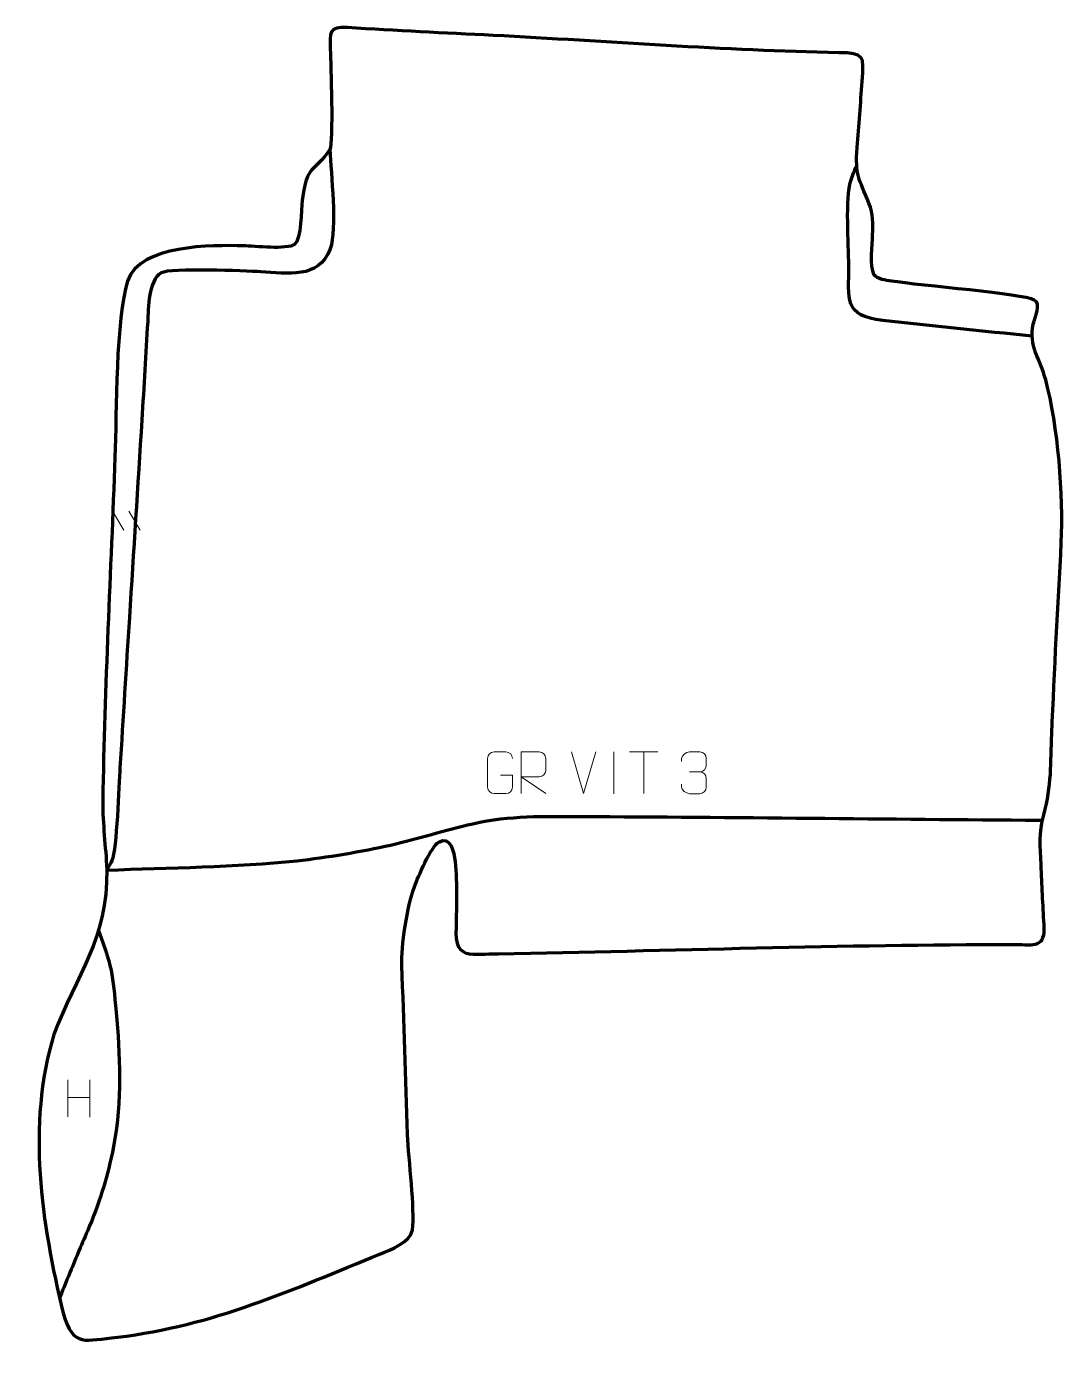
# Model space of a CAD drawing. Header units: millimetres. Extents: x -535 to 86, y -26 to 765.
import ezdxf

# ---------------------------------------------------------------- set-up
doc = ezdxf.new("R2010")
doc.units = ezdxf.units.MM
doc.header["$MEASUREMENT"] = 0
doc.layers.add('layer 2', color=7, linetype='Continuous')
doc.layers.add('layer 3', color=7, linetype='Continuous')

msp = doc.modelspace()

# ---------------------------------------------------------------- linework, layer by layer
at = {"layer": 'layer 2', "color": 140, "lineweight": 158}
for points, knots in [([(-353.0651, 691.3852), (-352.3041, 677.3142), (-348.5457, 643.9178), (-352.7517, 631.952), (-352.7517, 631.952), (-359.965, 613.7188), (-378.2553, 617.4642), (-394.3501, 618.3337), (-394.3501, 618.3337), (-403.6527, 618.7616), (-448.3118, 620.6845), (-453.8312, 617.6443), (-453.8312, 617.6443), (-461.7984, 613.2557), (-461.4424, 596.6082), (-461.9987, 588.3941), (-461.9987, 588.3941), (-462.6477, 578.8111), (-463.0855, 569.2291), (-463.6449, 559.6423), (-463.6449, 559.6423), (-464.2726, 549.6548), (-464.9003, 539.6674), (-465.528, 529.6799), (-465.528, 529.6799), (-468.0074, 490.2295), (-470.4869, 450.7792), (-472.9663, 411.3288), (-472.9663, 411.3288), (-474.8494, 381.3664), (-476.7325, 351.4041), (-478.6156, 321.4418), (-478.6156, 321.4418), (-479.232, 311.2783), (-480.4705, 272.7823), (-483.3979, 265.9709), (-483.3979, 265.9709), (-484.2021, 264.0997), (-485.3454, 262.3252), (-486.4395, 260.6116)], [0, 0, 0, 0, 0.09090909, 0.09090909, 0.09090909, 0.09090909, 0.18181818, 0.18181818, 0.18181818, 0.18181818, 0.27272727, 0.27272727, 0.27272727, 0.27272727, 0.36363636, 0.36363636, 0.36363636, 0.36363636, 0.45454545, 0.45454545, 0.45454545, 0.45454545, 0.54545455, 0.54545455, 0.54545455, 0.54545455, 0.63636364, 0.63636364, 0.63636364, 0.63636364, 0.72727273, 0.72727273, 0.72727273, 0.72727273, 0.81818182, 0.81818182, 0.81818182, 0.81818182, 1, 1, 1, 1]), ([(67.2572, 579.7203), (37.4772, 582.8957), (7.6347, 585.6946), (-22.1139, 589.1275), (-22.1139, 589.1275), (-45.845, 591.8659), (-42.4827, 602.0098), (-42.4689, 622.2722), (-42.4689, 622.2722), (-42.5823, 634.3111), (-44.6056, 662.7137), (-41.2883, 672.7643), (-41.2883, 672.7643), (-40.2558, 675.8922), (-38.962, 679.0578), (-37.7703, 682.1374)], [0, 0, 0, 0, 0.2, 0.2, 0.2, 0.2, 0.4, 0.4, 0.4, 0.4, 0.6, 0.6, 0.6, 0.6, 1, 1, 1, 1]), ([(-486.4341, 260.1689), (-449.1334, 261.8702), (-409.4634, 261.9017), (-372.5506, 265.8943), (-372.5506, 265.8943), (-355.2115, 267.7697), (-333.6926, 271.4969), (-316.6294, 275.2904), (-316.6294, 275.2904), (-300.1177, 278.9613), (-284.076, 284.2972), (-267.527, 288.0186), (-267.527, 288.0186), (-244.546, 293.1002), (-225.841, 292.4522), (-202.6204, 292.3482), (-202.6204, 292.3482), (-111.1731, 291.9468), (-19.6358, 290.8328), (71.824, 290.1221), (71.824, 290.1221), (71.824, 290.1221), (73.3221, 290.1105), (73.3221, 290.1105)], [0, 0, 0, 0, 0.14285714, 0.14285714, 0.14285714, 0.14285714, 0.28571429, 0.28571429, 0.28571429, 0.28571429, 0.42857143, 0.42857143, 0.42857143, 0.42857143, 0.57142857, 0.57142857, 0.57142857, 0.57142857, 0.71428571, 0.71428571, 0.71428571, 0.71428571, 1, 1, 1, 1]), ([(-491.5085, 224.0516), (-482.1368, 199.7815), (-482.9378, 196.0205), (-480.4396, 170.5717), (-480.4396, 170.5717), (-478.2246, 145.7533), (-477.779, 115.7929), (-483.1294, 91.4491), (-483.1294, 91.4491), (-487.034, 73.6837), (-490.8388, 61.041), (-498.0306, 44.3152), (-498.0306, 44.3152), (-499.9667, 39.8127), (-501.931, 35.3344), (-503.8098, 30.8065), (-503.8098, 30.8065), (-507.2601, 22.4192), (-510.7104, 14.032), (-514.1607, 5.6447), (-514.1607, 5.6447), (-514.1607, 5.6447), (-514.7358, 4.2468), (-514.7358, 4.2468)], [0, 0, 0, 0, 0.14285714, 0.14285714, 0.14285714, 0.14285714, 0.28571429, 0.28571429, 0.28571429, 0.28571429, 0.42857143, 0.42857143, 0.42857143, 0.42857143, 0.57142857, 0.57142857, 0.57142857, 0.57142857, 0.71428571, 0.71428571, 0.71428571, 0.71428571, 1, 1, 1, 1])]:
    msp.add_open_spline(points, degree=3, knots=knots, dxfattribs=at)
at = {"layer": 'layer 3', "color": 242, "lineweight": 158}
msp.add_open_spline([(-267.2915, 209.9223), (-273.4405, 210.2656), (-277.6534, 212.7678), (-277.5232, 222.6819), (-277.5232, 222.6819), (-277.3415, 236.5107), (-276.6679, 251.7037), (-278.0571, 265.3626), (-278.0571, 265.3626), (-278.6322, 271.0175), (-280.6909, 281.1471), (-287.7527, 277.0803), (-287.7527, 277.0803), (-292.8338, 274.1542), (-300.1623, 255.984), (-302.4211, 250.2364), (-302.4211, 250.2364), (-306.7913, 239.1164), (-310.3633, 214.335), (-309.9256, 203.1751), (-309.9256, 203.1751), (-308.6065, 169.5367), (-307.6978, 135.7408), (-306.5858, 102.0792), (-306.5858, 102.0792), (-305.8673, 86.7318), (-301.9, 57.4844), (-303.6066, 44.9512), (-303.6066, 44.9512), (-304.6114, 37.5719), (-316.7132, 33.1333), (-322.7419, 30.6686), (-322.7419, 30.6686), (-375.0431, 9.2862), (-423.0378, -12.4671), (-479.934, -19.1798), (-479.934, -19.1798), (-499.565, -20.9268), (-506.2382, -26.021), (-512.6096, -4.9182), (-512.6096, -4.9182), (-525.4965, 49.4136), (-534.5372, 107.3033), (-518.1831, 161.8987), (-518.1831, 161.8987), (-504.4067, 197.9007), (-485.8646, 219.1005), (-486.4395, 260.6116), (-486.4395, 260.6116), (-487.1538, 274.7839), (-488.9459, 287.0491), (-488.8866, 301.6786), (-488.8866, 301.6786), (-487.7921, 370.053), (-484.0578, 439.0281), (-481.5671, 507.4293), (-481.5671, 507.4293), (-480.6216, 533.6029), (-481.1872, 590.6058), (-474.0007, 612.7252), (-474.0007, 612.7252), (-466.4758, 634.7667), (-423.5975, 634.1982), (-404.5898, 633.8247), (-404.5898, 633.8247), (-398.1918, 633.5877), (-378.519, 631.4104), (-374.1265, 634.6965), (-374.1265, 634.6965), (-370.0093, 637.7766), (-370.1476, 655.6041), (-369.5545, 661.0268), (-369.5545, 661.0268), (-366.6222, 683.4518), (-362.711, 677.0106), (-353.0651, 691.3852), (-353.0651, 691.3852), (-350.7678, 696.0437), (-352.469, 742.4633), (-352.7619, 751.3075), (-352.7619, 751.3075), (-353.1534, 761.5644), (-353.6211, 765.1008), (-342.469, 764.4068), (-342.469, 764.4068), (-313.4327, 762.5996), (-284.4095, 761.1943), (-255.3549, 759.7181), (-255.3549, 759.7181), (-187.1529, 756.2527), (-116.6005, 750.591), (-48.5386, 749.3705), (-48.5386, 749.3705), (-33.1403, 749.16), (-33.3763, 747.9156), (-34.4714, 732.1362), (-34.4714, 732.1362), (-35.3838, 718.9912), (-36.5561, 705.8777), (-37.5163, 692.7715), (-37.5163, 692.7715), (-38.7736, 675.6083), (-36.4421, 674.3635), (-30.4384, 659.3598), (-30.4384, 659.3598), (-27.7743, 652.702), (-27.9597, 647.3172), (-28.2556, 640.2359), (-28.2556, 640.2359), (-28.5621, 634.292), (-29.8236, 621.8583), (-27.4333, 616.6817), (-27.4333, 616.6817), (-25.476, 613.5806), (-20.3735, 613.2503), (-17.0305, 612.7244), (-17.0305, 612.7244), (0.1844, 610.0113), (62.2063, 605.0097), (68.4942, 601.4041), (68.4942, 601.4041), (72.9097, 598.8722), (68.8579, 591.2543), (67.9016, 586.8956), (67.9016, 586.8956), (65.0637, 573.961), (71.9569, 565.9079), (75.3076, 553.6334), (75.3076, 553.6334), (82.7589, 526.3361), (86.0029, 483.9788), (84.6685, 456.2527), (84.6685, 456.2527), (82.5805, 418.0631), (80.5702, 380.0082), (78.9349, 341.7866), (78.9349, 341.7866), (78.187, 324.0749), (79.0384, 311.0086), (74.1736, 293.4391), (74.1736, 293.4391), (70.9977, 282.3662), (72.1495, 274.7992), (72.5872, 263.3871), (72.5872, 263.3871), (73.0418, 251.5306), (73.6355, 239.6324), (74.3556, 227.7866), (74.3556, 227.7866), (75.2426, 213.454), (68.9426, 215.7286), (56.605, 215.7424), (56.605, 215.7424), (-45.9568, 215.8574), (-149.5792, 212.0549), (-252.2986, 210.1939), (-252.2986, 210.1939), (-257.2962, 210.1034), (-262.2939, 210.0128), (-267.2915, 209.9223)], degree=3, knots=[0, 0, 0, 0, 0.02439024, 0.02439024, 0.02439024, 0.02439024, 0.04878049, 0.04878049, 0.04878049, 0.04878049, 0.07317073, 0.07317073, 0.07317073, 0.07317073, 0.09756098, 0.09756098, 0.09756098, 0.09756098, 0.12195122, 0.12195122, 0.12195122, 0.12195122, 0.14634146, 0.14634146, 0.14634146, 0.14634146, 0.17073171, 0.17073171, 0.17073171, 0.17073171, 0.19512195, 0.19512195, 0.19512195, 0.19512195, 0.2195122, 0.2195122, 0.2195122, 0.2195122, 0.24390244, 0.24390244, 0.24390244, 0.24390244, 0.26829268, 0.26829268, 0.26829268, 0.26829268, 0.29268293, 0.29268293, 0.29268293, 0.29268293, 0.31707317, 0.31707317, 0.31707317, 0.31707317, 0.34146341, 0.34146341, 0.34146341, 0.34146341, 0.36585366, 0.36585366, 0.36585366, 0.36585366, 0.3902439, 0.3902439, 0.3902439, 0.3902439, 0.41463415, 0.41463415, 0.41463415, 0.41463415, 0.43902439, 0.43902439, 0.43902439, 0.43902439, 0.46341463, 0.46341463, 0.46341463, 0.46341463, 0.48780488, 0.48780488, 0.48780488, 0.48780488, 0.51219512, 0.51219512, 0.51219512, 0.51219512, 0.53658537, 0.53658537, 0.53658537, 0.53658537, 0.56097561, 0.56097561, 0.56097561, 0.56097561, 0.58536585, 0.58536585, 0.58536585, 0.58536585, 0.6097561, 0.6097561, 0.6097561, 0.6097561, 0.63414634, 0.63414634, 0.63414634, 0.63414634, 0.65853659, 0.65853659, 0.65853659, 0.65853659, 0.68292683, 0.68292683, 0.68292683, 0.68292683, 0.70731707, 0.70731707, 0.70731707, 0.70731707, 0.73170732, 0.73170732, 0.73170732, 0.73170732, 0.75609756, 0.75609756, 0.75609756, 0.75609756, 0.7804878, 0.7804878, 0.7804878, 0.7804878, 0.80487805, 0.80487805, 0.80487805, 0.80487805, 0.82926829, 0.82926829, 0.82926829, 0.82926829, 0.85365854, 0.85365854, 0.85365854, 0.85365854, 0.87804878, 0.87804878, 0.87804878, 0.87804878, 0.90243902, 0.90243902, 0.90243902, 0.90243902, 0.92682927, 0.92682927, 0.92682927, 0.92682927, 0.95121951, 0.95121951, 0.95121951, 0.95121951, 1, 1, 1, 1], dxfattribs=at)
at = {"layer": 'layer 3', "color": 250, "lineweight": 9}
for points in [[(-483.1249, 475.1041), (-483.1249, 475.1041), (-476.3, 463.7641), (-476.3, 463.7641)], [(-473.3383, 475.1041), (-473.3383, 475.1041), (-466.5135, 463.7641), (-466.5135, 463.7641)], [(-201.1675, 306.0171), (-201.1675, 306.0171), (-208.4893, 330.9707), (-208.4893, 330.9707)], [(-193.8456, 330.9707), (-193.8456, 330.9707), (-201.1674, 306.0171), (-201.1674, 306.0171)], [(-183.1674, 330.981), (-183.1674, 330.981), (-183.1674, 306.0069), (-183.1674, 306.0069)], [(-173.661, 330.9472), (-173.661, 330.9472), (-156.6738, 330.9472), (-156.6738, 330.9472)], [(-165.1672, 306.0172), (-165.1672, 306.0172), (-165.1672, 330.9707), (-165.1672, 330.9707)], [(-137.8223, 319.0412), (-137.8223, 319.0412), (-131.6259, 319.0412), (-131.6259, 319.0412)], [(-509.7341, 134.7974), (-509.7341, 134.7974), (-509.7341, 112.6047), (-509.7341, 112.6047)], [(-496.6184, 134.7974), (-496.6184, 134.7974), (-496.6184, 112.4471), (-496.6184, 112.4471)], [(-509.7166, 124.155), (-509.7166, 124.155), (-496.6184, 124.155), (-496.6184, 124.155)]]:
    msp.add_open_spline(points, degree=3, dxfattribs=at)
for points, knots in [([(-250.9125, 317.0029), (-250.9125, 317.0029), (-243.7444, 317.0029), (-243.7444, 317.0029), (-243.7444, 317.0029), (-243.7444, 317.0029), (-243.7444, 309.8348), (-243.7444, 309.8348), (-243.7444, 309.8348), (-243.8841, 307.5114), (-245.5613, 306.0318), (-247.7091, 306.021), (-247.7091, 306.021), (-250.0409, 306.0214), (-252.3729, 306.0214), (-254.7044, 306.021), (-254.7044, 306.021), (-256.6293, 305.9156), (-258.6015, 307.8001), (-258.5903, 309.8174), (-258.5903, 309.8174), (-258.5899, 315.5875), (-258.5899, 321.3572), (-258.5903, 327.1265), (-258.5903, 327.1265), (-258.5861, 329.2646), (-256.8393, 330.9838), (-254.687, 330.9704), (-254.687, 330.9704), (-252.3613, 330.9704), (-250.0352, 330.9704), (-247.7091, 330.9704), (-247.7091, 330.9704), (-245.7624, 331.0058), (-243.771, 329.5143), (-243.7444, 327.0766)], [0, 0, 0, 0, 0.1, 0.1, 0.1, 0.1, 0.2, 0.2, 0.2, 0.2, 0.3, 0.3, 0.3, 0.3, 0.4, 0.4, 0.4, 0.4, 0.5, 0.5, 0.5, 0.5, 0.6, 0.6, 0.6, 0.6, 0.7, 0.7, 0.7, 0.7, 0.8, 0.8, 0.8, 0.8, 1, 1, 1, 1]), ([(-238.4995, 306.0172), (-238.4995, 306.0172), (-238.4995, 330.9707), (-238.4995, 330.9707), (-238.4995, 330.9707), (-234.9047, 330.9707), (-231.3092, 330.9707), (-227.714, 330.9707), (-227.714, 330.9707), (-225.3887, 330.933), (-223.8314, 329.443), (-223.8355, 327.0766), (-223.8355, 327.0766), (-223.8359, 325.0411), (-223.8359, 321.9817), (-223.8355, 319.9457), (-223.8355, 319.9457), (-223.842, 318.0702), (-225.6543, 316.1284), (-227.6638, 316.1093), (-227.6638, 316.1093), (-227.6638, 316.1093), (-238.4995, 316.1093), (-238.4995, 316.1093), (-238.4995, 316.1093), (-238.4995, 316.1093), (-223.8448, 306.0172), (-223.8448, 306.0172)], [0, 0, 0, 0, 0.125, 0.125, 0.125, 0.125, 0.25, 0.25, 0.25, 0.25, 0.375, 0.375, 0.375, 0.375, 0.5, 0.5, 0.5, 0.5, 0.625, 0.625, 0.625, 0.625, 0.75, 0.75, 0.75, 0.75, 1, 1, 1, 1]), ([(-142.532, 325.2864), (-142.532, 325.2864), (-142.532, 327.1436), (-142.532, 327.1436), (-142.532, 327.1436), (-142.5463, 328.8855), (-139.8818, 331.0036), (-137.8227, 330.9809), (-137.8227, 330.9809), (-135.7586, 330.9809), (-133.6946, 330.9809), (-131.6309, 330.9809), (-131.6309, 330.9809), (-129.4364, 330.9897), (-127.8381, 329.1429), (-127.7937, 327.2308), (-127.7937, 327.2308), (-127.7941, 325.7957), (-127.7941, 324.3606), (-127.7937, 322.9251), (-127.7937, 322.9251), (-127.8423, 321.2716), (-129.4449, 319.0416), (-131.6432, 319.0516), (-131.6432, 319.0516), (-129.4395, 319.0404), (-127.8315, 317.2372), (-127.7775, 315.1777), (-127.7775, 315.1777), (-127.7779, 313.393), (-127.7779, 311.6083), (-127.7775, 309.8232), (-127.7775, 309.8232), (-127.7674, 307.7618), (-129.8223, 305.9987), (-131.6432, 306.0068), (-131.6432, 306.0068), (-133.7085, 306.0071), (-135.7737, 306.0071), (-137.8393, 306.0068), (-137.8393, 306.0068), (-140.0079, 306.0183), (-142.5389, 308.4185), (-142.5575, 309.8803), (-142.5575, 309.8803), (-142.5575, 309.8803), (-142.5575, 311.7889), (-142.5575, 311.7889)], [0, 0, 0, 0, 0.07692308, 0.07692308, 0.07692308, 0.07692308, 0.15384615, 0.15384615, 0.15384615, 0.15384615, 0.23076923, 0.23076923, 0.23076923, 0.23076923, 0.30769231, 0.30769231, 0.30769231, 0.30769231, 0.38461538, 0.38461538, 0.38461538, 0.38461538, 0.46153846, 0.46153846, 0.46153846, 0.46153846, 0.53846154, 0.53846154, 0.53846154, 0.53846154, 0.61538462, 0.61538462, 0.61538462, 0.61538462, 0.69230769, 0.69230769, 0.69230769, 0.69230769, 0.76923077, 0.76923077, 0.76923077, 0.76923077, 0.84615385, 0.84615385, 0.84615385, 0.84615385, 1, 1, 1, 1])]:
    msp.add_open_spline(points, degree=3, knots=knots, dxfattribs=at)

doc.saveas('drawing.dxf')
